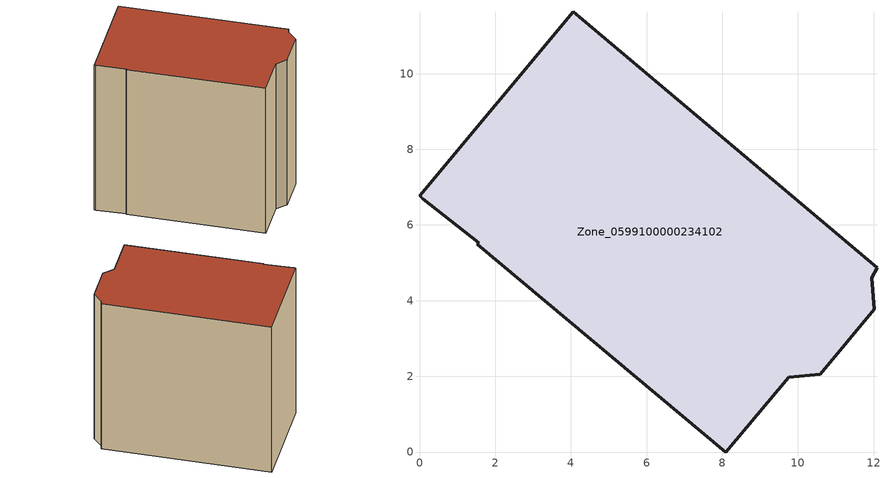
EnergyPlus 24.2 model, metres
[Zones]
Zone_0599100000234102
 floor ground (C_G): 0,6.77 4.06,11.63 12.09,4.87 11.95,4.6 12.02,3.77 10.59,2.06 9.76,1.98 8.1,0 1.53,5.49 1.56,5.53 0.09,6.7 z0
 wall outside (C_F): 4.06,11.63 0,6.77 0.09,6.7 1.56,5.53 1.53,5.49 8.1,0 9.76,1.98 10.59,2.06 12.02,3.77 11.95,4.6 12.09,4.87 4.06,11.63 z0:10.59
 roof outside (C_R): 1.53,5.49 8.1,0 9.76,1.98 10.59,2.06 12.02,3.77 11.95,4.6 12.09,4.87 4.06,11.63 0,6.77 0.09,6.7 1.56,5.53 z10.59
[BUILDING]
Pand.0599100000234102: North Axis=0; Terrain=City; Loads Convergence Tolerance Value=0.04; Temperature Convergence Tolerance Value=0.4; Solar Distribution=FullExterior; Maximum Number of Warmup Days=25; Minimum Number of Warmup Days=1
[Site:Location]
Rotterdam.The.Hague.AP_ZH_NLD Design_Conditions: Latitude=51.96; Longitude=4.45; Time Zone=1; Elevation=-4.5
[SITE:GROUNDTEMPERATURE:BUILDINGSURFACE]
18, 18, 18, 18, 18, 18, 18, 18, 18, 18, 18, 18
[MATERIAL] Thermal Absorptance=0.9; Solar Absorptance=0.7; Visible Absorptance=0.7
Name | Roughness | Thickness | Conductivity | Density | Specific Heat
G.TC.1946 | MediumSmooth | 0.15 | 1 | 540 | 1210
F.TC.1946 | Rough | 0.3 | 0.857143 | 1920 | 840
R.TC.1946 | MediumRough | 0.2 | 0.909091 | 1500 | 1000
[CONSTRUCTION]
C_G: G.TC.1946
C_F: F.TC.1946
C_R: R.TC.1946
[ZONE]
Zone_0599100000234102: Type=1; Multiplier=1; Ceiling Height=Autocalculate; Volume=Autocalculate; Floor Area=autocalculate; Part of Total Floor Area=Yes
[ZONEINFILTRATION:DESIGNFLOWRATE]
Infil_Zone_0599100000234102: Zone or ZoneList or Space or SpaceList=Zone_0599100000234102; Schedule=AlwaysOn; Design Flow Rate Calculation Method=Flow/Area; Flow Rate per Floor Area=0.003; Constant Term Coefficient=1; Temperature Term Coefficient=0; Velocity Term Coefficient=0; Velocity Squared Term Coefficient=0
[HVACTEMPLATE:ZONE:IDEALLOADSAIRSYSTEM]
Zone_0599100000234102: Maximum Heating Supply Air Temperature=50; Minimum Cooling Supply Air Temperature=13; Maximum Heating Supply Air Humidity Ratio=0.0156; Minimum Cooling Supply Air Humidity Ratio=0.0077; Heating Limit=NoLimit; Cooling Limit=NoLimit; Dehumidification Control Type=ConstantSensibleHeatRatio; Cooling Sensible Heat Ratio=0.7; Dehumidification Setpoint=60; Humidification Control Type=None; Humidification Setpoint=30; Outdoor Air Method=None; Outdoor Air Flow Rate per Person=0.00944; Outdoor Air Flow Rate per Zone Floor Area=0; Outdoor Air Flow Rate per Zone=0; Demand Controlled Ventilation Type=None; Outdoor Air Economizer Type=NoEconomizer; Heat Recovery Type=None; Sensible Heat Recovery Effectiveness=0.7; Latent Heat Recovery Effectiveness=0.65
[ZONECONTROL:THERMOSTAT]
ThermostatControl_Zone_0599100000234102: Zone or ZoneList=Zone_0599100000234102; Control Type Schedule=DualSetpointControlType; Control 1=Thermostat_Zone_0599100000234102; Temperature Difference Between Cutout And Setpoint=0
[THERMOSTATSETPOINT:DUALSETPOINT]
Thermostat_Zone_0599100000234102: Heating Setpoint Temperature Schedule=HeatingSetpoint_Zone_0599100000234102; Cooling Setpoint Temperature Schedule=CoolingSetpoint_Zone_0599100000234102
[SCHEDULE:COMPACT]
HeatingSetpoint_Zone_0599100000234102: Through: 12/31, For: AllDays, Until: 24:00, 21
CoolingSetpoint_Zone_0599100000234102: Through: 12/31, For: AllDays, Until: 24:00, 24
DualSetpointControlType: Through: 12/31, For: AllDays, Until: 24:00, 4
AlwaysOn: Through: 12/31, For: AllDays, Until: 24:00, 1
